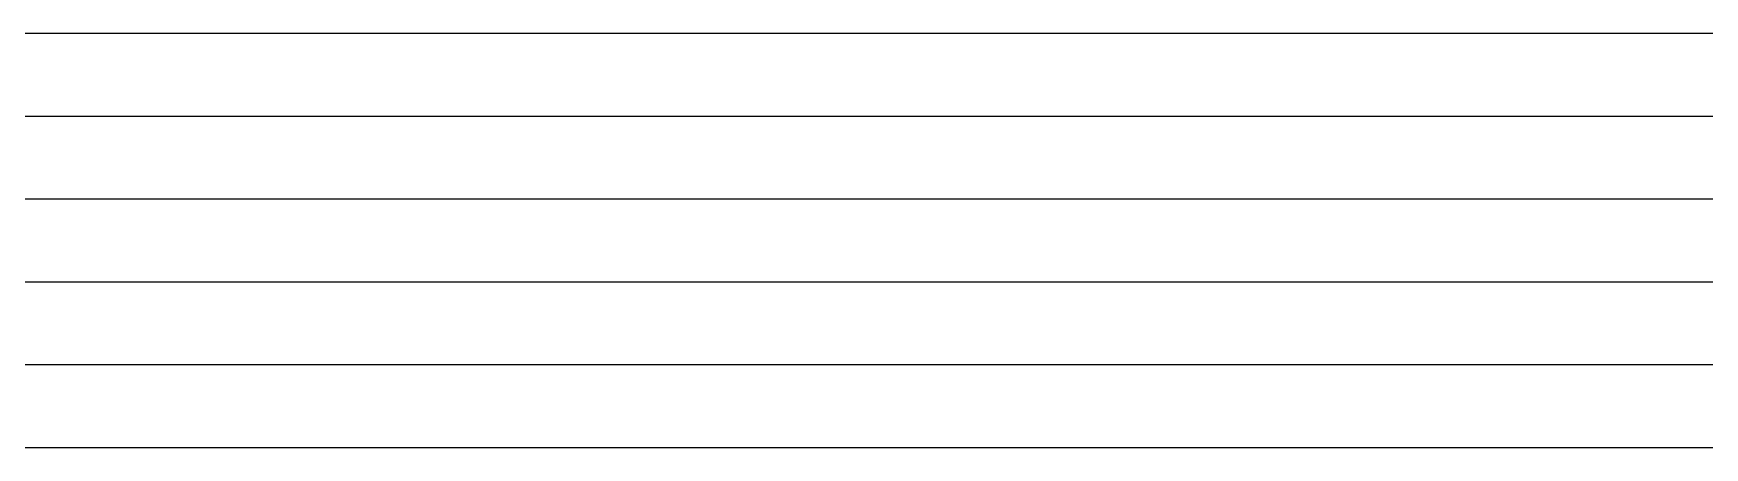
# Model space of a CAD drawing. Extents: x 0.48 to 2.43, y -7.79 to -4.85.
# Drawn here: x 1.8337 to 1.955, y -5.3045 to -5.2745 of the extents above; entities that cross this region are included whole.
import ezdxf

# ---------------------------------------------------------------- set-up
doc = ezdxf.new("R2010")
doc.units = 0
doc.header["$MEASUREMENT"] = 0
doc.layers.add('BLACK', color=7, linetype='CONTINUOUS')

msp = doc.modelspace()

# ---------------------------------------------------------------- linework, layer by layer
at = {"layer": 'BLACK', "linetype": 'CONTINUOUS'}
for p, q in [((1.97928, -5.27446), (1.75527, -5.27446)), ((1.75483, -5.28046), (1.98301, -5.28046)), ((1.9841, -5.28646), (1.75593, -5.28646)), ((1.7598, -5.29246), (2.02236, -5.29246)), ((2.02722, -5.29846), (1.7609, -5.29846)), ((1.76462, -5.30446), (2.02457, -5.30446))]:
    msp.add_line(p, q, dxfattribs=at)

doc.saveas('drawing.dxf')
